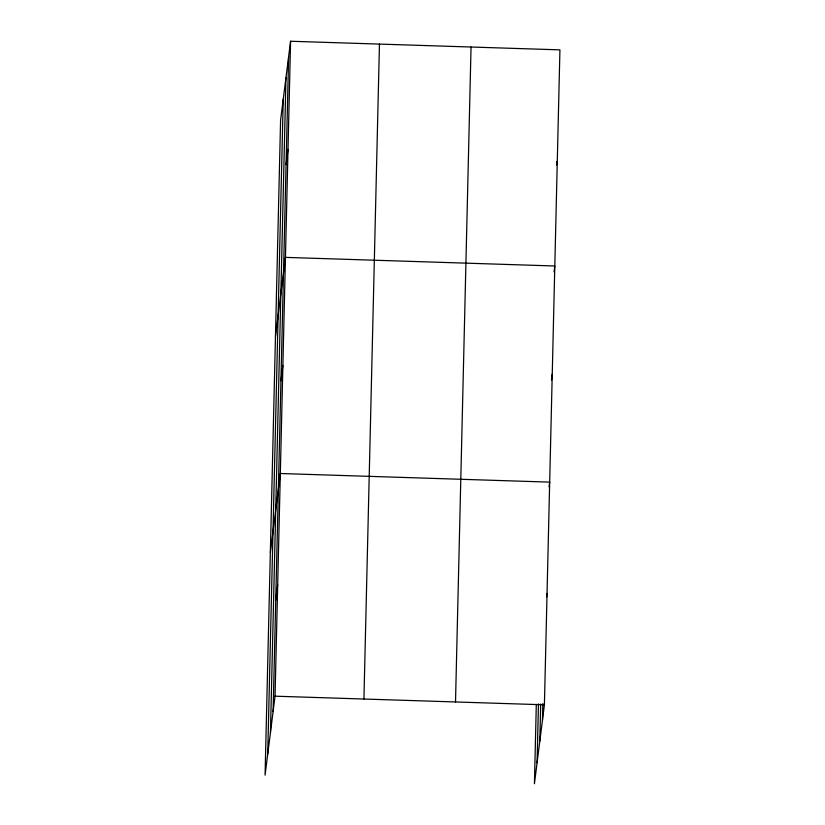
<?xml version="1.0" encoding="UTF-8"?>
<svg xmlns="http://www.w3.org/2000/svg" width="825" height="825" viewBox="0 0 825 825"><rect width="100%" height="100%" fill="white"/><g stroke="black" fill="none" stroke-linecap="round" stroke-linejoin="round"><path stroke-width="1.24" d="M267.723 754.163L283.243 99.227M270.445 732.559L285.976 77.622M273.096 711.583L288.626 56.647M290.575 41.25L280.593 120.203L265.073 775.139L275.045 696.187L290.575 41.25L559.928 49.861L544.407 704.798L534.425 783.75L536.312 704.406M363.928 699.023L379.459 44.096M455.513 701.951L471.044 47.025M537.075 762.774L538.477 703.911M539.808 741.17L540.684 704.055M542.458 720.194L542.85 703.56M286.069 164.711L288.007 149.315M275.478 336.332L285.45 257.379L554.802 265.99L554.06 271.92M280.943 380.841L282.882 365.444M270.353 552.461L280.325 473.509L549.677 482.12L549.079 486.863M275.736 600.249L277.685 584.842M556.473 165.041L556.916 161.483M551.492 379.985L552.245 374.055M546.593 597.011L547.047 593.464M275.045 696.187L544.407 704.798"/></g></svg>
